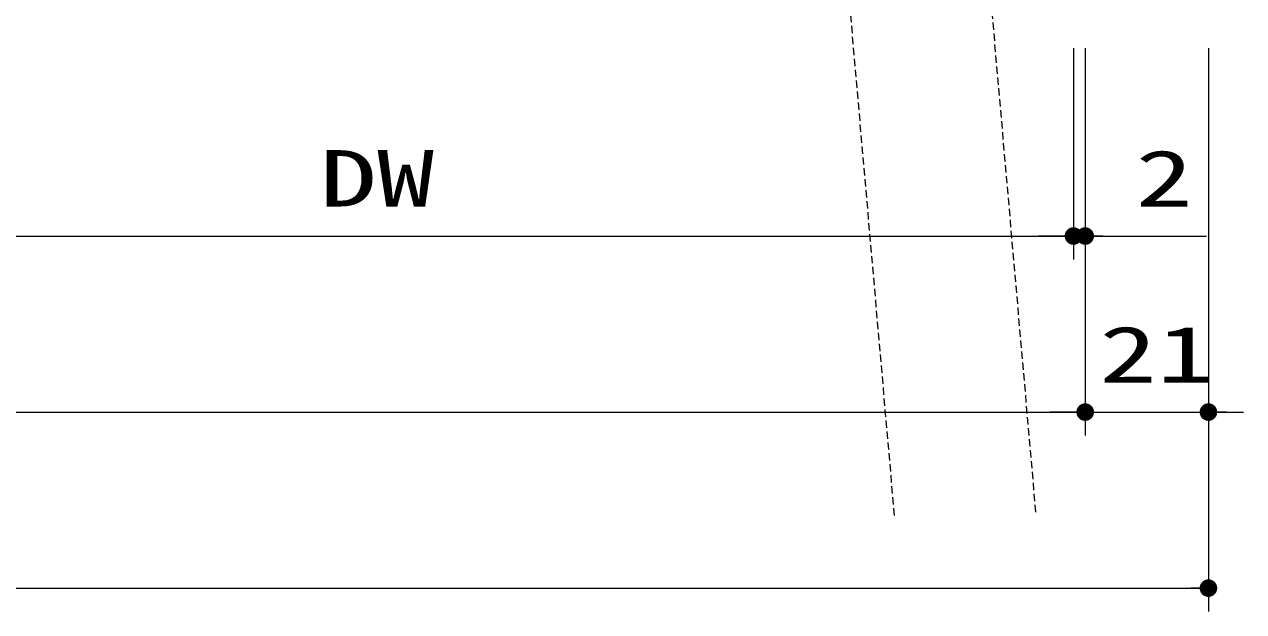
# Model space of a CAD drawing. Units: millimetres, scale not verified. Extents: x -1306 to 1306, y -607 to 607.
# Drawn here: x -484 to -276.1, y -423.2 to -323.1 of the extents above; entities that cross this region are included whole.
import ezdxf
from ezdxf.enums import TextEntityAlignment as Align

# ---------------------------------------------------------------- set-up
doc = ezdxf.new("R2010")
doc.units = ezdxf.units.MM
doc.header["$LTSCALE"] = 5
doc.header["$PDMODE"] = 32
doc.header["$PDSIZE"] = 2.5
doc.linetypes.add('USER2', pattern=[0.375, 0.25, -0.125])
for name, color, linetype, lineweight in [('0-2_寸法線', 3, 'Continuous', 13), ('0-7_0', 4, 'Continuous', 25), ('0-8_DEFPOINTS', 7, 'Continuous', 5), ('0-A_点線(黄)', 2, 'USER2', 15)]:
    doc.layers.add(name, color=color, linetype=linetype, lineweight=lineweight)
doc.styles.add('ＭＳ ゴシック', font='')
doc.styles.get('ＭＳ ゴシック').set_extended_font_data('MS Gothic')

# ---------------------------------------------------------------- blocks, each defined once
blk = doc.blocks.new('_DOT')
at = {"layer": '0-7_0', "color": 3}
blk.add_line((-2.5, 0), (-5, 0), dxfattribs=at)
for points in [[(0, 0), (-2.5, 0), (-2.48, 0.313)], [(0, 0), (-2.48, -0.313), (-2.5, 0)], [(0, 0), (-2.48, 0.313), (-2.421, 0.622)], [(0, 0), (-2.421, -0.622), (-2.48, -0.313)], [(0, 0), (-2.421, 0.622), (-2.324, 0.92)], [(0, 0), (-2.324, -0.92), (-2.421, -0.622)], [(0, 0), (-2.324, 0.92), (-2.191, 1.204)], [(0, 0), (-2.191, -1.204), (-2.324, -0.92)], [(0, 0), (-2.191, 1.204), (-2.023, 1.469)], [(0, 0), (-2.023, -1.469), (-2.191, -1.204)], [(0, 0), (-2.023, 1.469), (-1.822, 1.711)], [(0, 0), (-1.822, -1.711), (-2.023, -1.469)], [(0, 0), (-1.822, 1.711), (-1.594, 1.926)], [(0, 0), (-1.594, -1.926), (-1.822, -1.711)], [(0, 0), (-1.594, 1.926), (-1.34, 2.111)], [(0, 0), (-1.34, -2.111), (-1.594, -1.926)], [(0, 0), (-1.34, 2.111), (-1.064, 2.262)], [(0, 0), (-1.064, -2.262), (-1.34, -2.111)], [(0, 0), (-1.064, 2.262), (-0.773, 2.378)], [(0, 0), (-0.773, -2.378), (-1.064, -2.262)], [(0, 0), (-0.773, 2.378), (-0.468, 2.456)], [(0, 0), (-0.468, -2.456), (-0.773, -2.378)], [(0, 0), (-0.468, 2.456), (-0.157, 2.495)], [(0, 0), (-0.157, -2.495), (-0.468, -2.456)], [(0, 0), (-0.157, 2.495), (0.157, 2.495)], [(0, 0), (0.157, -2.495), (-0.157, -2.495)], [(0, 0), (0.157, 2.495), (0.468, 2.456)], [(0, 0), (0.468, 2.456), (0.773, 2.378)], [(0, 0), (0.773, 2.378), (1.064, 2.262)], [(0, 0), (1.064, 2.262), (1.34, 2.111)], [(0, 0), (1.34, 2.111), (1.594, 1.926)], [(0, 0), (1.594, 1.926), (1.822, 1.711)], [(0, 0), (1.822, 1.711), (2.023, 1.469)], [(0, 0), (2.023, 1.469), (2.191, 1.204)], [(0, 0), (2.191, 1.204), (2.324, 0.92)], [(0, 0), (2.324, 0.92), (2.421, 0.622)], [(0, 0), (2.421, 0.622), (2.48, 0.313)], [(0, 0), (2.48, 0.313), (2.5, 0)], [(0, 0), (0.468, -2.456), (0.157, -2.495)], [(0, 0), (0.773, -2.378), (0.468, -2.456)], [(0, 0), (1.064, -2.262), (0.773, -2.378)], [(0, 0), (1.34, -2.111), (1.064, -2.262)], [(0, 0), (1.594, -1.926), (1.34, -2.111)], [(0, 0), (1.822, -1.711), (1.594, -1.926)], [(0, 0), (2.023, -1.469), (1.822, -1.711)], [(0, 0), (2.191, -1.204), (2.023, -1.469)], [(0, 0), (2.324, -0.92), (2.191, -1.204)], [(0, 0), (2.421, -0.622), (2.324, -0.92)], [(0, 0), (2.48, -0.313), (2.421, -0.622)], [(0, 0), (2.5, 0), (2.48, -0.313)]]:
    blk.add_solid(points, dxfattribs=at)

msp = doc.modelspace()

# ---------------------------------------------------------------- linework, layer by layer
at = {"layer": '0-2_寸法線'}
for p, q in [((-305.119, -327.188), (-305.119, -363.188)), ((-305.119, -327.188), (-305.119, -363.188)), ((-303.119, -327.188), (-303.119, -393.188)), ((-303.119, -327.188), (-303.119, -393.188)), ((-303.119, -327.188), (-303.119, -363.188)), ((-282.119, -327.188), (-282.119, -393.188)), ((-282.119, -327.188), (-282.119, -423.188)), ((-536.83, -359.188), (-308.119, -359.188)), ((-308.119, -359.188), (-311.119, -359.188)), ((-305.119, -359.188), (-303.119, -359.188)), ((-300.119, -359.188), (-282.452, -359.188)), ((-777.54, -389.188), (-306.119, -389.188)), ((-306.119, -389.188), (-309.119, -389.188)), ((-303.119, -389.188), (-282.119, -389.188)), ((-279.119, -389.188), (-276.119, -389.188)), ((-798.54, -419.188), (-285.119, -419.188))]:
    msp.add_line(p, q, dxfattribs=at)
at = {"layer": '0-8_DEFPOINTS'}
for p in [(-305.119, -359.188), (-303.119, -359.188), (-303.119, -389.188), (-282.119, -389.188), (-282.119, -419.188)]:
    msp.add_point(p, dxfattribs=at)
at = {"layer": '0-A_点線(黄)'}
msp.add_lwpolyline([(-335.627, -406.798), (-343.119, -321.168), (-319.21, -319.076), (-311.535, -406.798)], dxfattribs=at)

# ---------------------------------------------------------------- block references
at = {"layer": '0-2_寸法線', "xscale": 0.6, "yscale": 0.6}
for p in [(-305.119, -359.188), (-305.119, -359.188), (-303.119, -389.188), (-303.119, -389.188), (-282.119, -419.188)]:
    msp.add_blockref('_DOT', p, dxfattribs=at)
at = {"layer": '0-2_寸法線', "xscale": 0.6, "yscale": 0.6, "rotation": 180}
for p in [(-303.119, -359.188), (-282.119, -389.188)]:
    msp.add_blockref('_DOT', p, dxfattribs=at)

# ---------------------------------------------------------------- texts
at = {"layer": '0-2_寸法線', "style": 'ＭＳ ゴシック', "width": 1.5}
for s, p in [('DW', (-433.665, -357.038)), ('2', (-294.547, -357.038)), ('21', (-300.714, -387.038))]:
    msp.add_text(s, height=9.604, dxfattribs=at).set_placement(p, align=Align.BOTTOM_LEFT)

doc.saveas('drawing.dxf')
